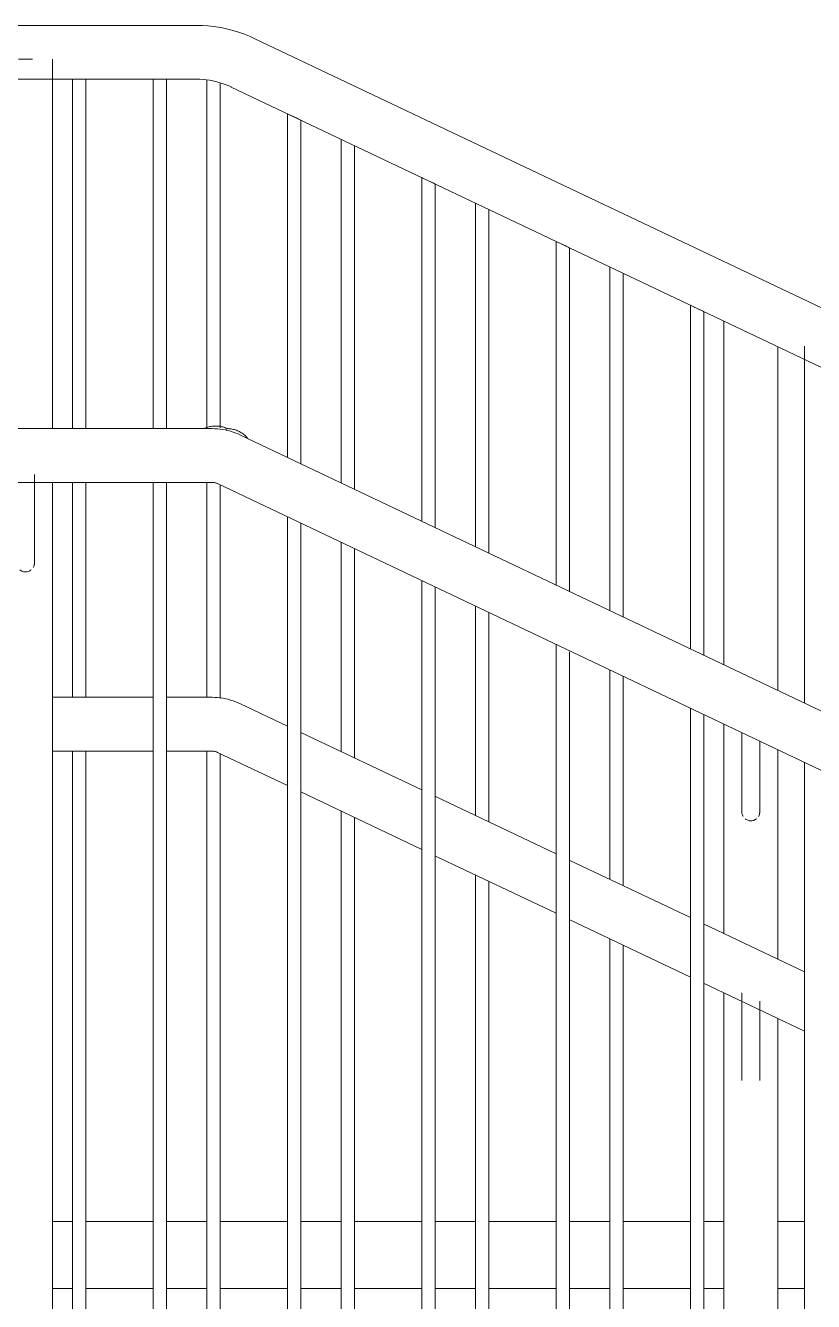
# Model space of a CAD drawing. Header units: millimetres. Extents: x -515342 to 330399, y -224905 to 507333.
# Drawn here: x 266960 to 267546, y 88272 to 89221 of the extents above; entities that cross this region are included whole.
import ezdxf

# ---------------------------------------------------------------- set-up
doc = ezdxf.new("R2010")
doc.units = ezdxf.units.MM
doc.layers.get('0').update_dxf_attribs({"lineweight": 0})
for name, color, linetype, lineweight in [('Витраж', 7, 'Continuous', 0), ('Ограждение', 7, 'Continuous', 0), ('Перекрытие', 7, 'Continuous', 0)]:
    doc.layers.add(name, color=color, linetype=linetype, lineweight=lineweight)

# ---------------------------------------------------------------- blocks, each defined once
blk = doc.blocks.new('Ограждение - АР_Ограждение_Балясина_D40 доп поручень 700_900-V179-О_АР_П_Разрез 2-2')
at = {"layer": 'Ограждение'}
for p, q in [((6120, 969.97), (6120, 714.1)), ((6160, 695.08), (6160, 950.97)), ((6120, 669.97), (6120, 514.09)), ((6133.33, 663.63), (6133.33, 634.75)), ((6146.67, 634.75), (6146.67, 657.3)), ((6160, 495.07), (6160, 650.97)), ((6120, 469.97), (6120, -145.75)), ((6133.33, 470.12), (6133.33, 434.75)), ((6146.67, 434.75), (6146.67, 463.79)), ((6160, -164.75), (6160, 450.97))]:
    blk.add_line(p, q, dxfattribs=at)
at = {"layer": 'Ограждение', "flags": 128}
for points in [[(6133.33, 634.75), (6133.33, 633.55), (6133.33, 632.35), (6133.33, 631.16), (6133.33, 629.97), (6133.33, 628.79), (6133.33, 627.62), (6133.33, 626.46), (6133.33, 625.31), (6133.33, 624.18), (6133.33, 623.07), (6133.33, 621.97), (6133.33, 620.9), (6133.33, 619.84), (6133.33, 618.81), (6133.33, 617.81), (6133.33, 616.83), (6133.33, 615.89), (6133.33, 614.97), (6133.33, 614.08), (6133.33, 613.23), (6133.33, 612.41), (6133.33, 611.63), (6133.33, 610.88), (6133.33, 610.17), (6133.33, 609.51), (6133.33, 608.88), (6133.33, 608.29), (6133.33, 607.75), (6133.33, 607.25), (6133.33, 606.79), (6133.33, 606.38), (6133.33, 606.01), (6133.33, 605.69), (6133.33, 605.41), (6133.33, 605.19), (6133.33, 605.01), (6133.33, 604.87), (6133.33, 604.79), (6133.33, 604.75)], [(6146.67, 604.75), (6146.67, 604.77), (6146.67, 604.85), (6146.67, 604.97), (6146.67, 605.13), (6146.67, 605.35), (6146.67, 605.61), (6146.67, 605.92), (6146.67, 606.27), (6146.67, 606.67), (6146.67, 607.12), (6146.67, 607.61), (6146.67, 608.14), (6146.67, 608.72), (6146.67, 609.33), (6146.67, 609.99), (6146.67, 610.69), (6146.67, 611.42), (6146.67, 612.2), (6146.67, 613), (6146.67, 613.85), (6146.67, 614.73), (6146.67, 615.64), (6146.67, 616.58), (6146.67, 617.54), (6146.67, 618.54), (6146.67, 619.56), (6146.67, 620.61), (6146.67, 621.68), (6146.67, 622.77), (6146.67, 623.88), (6146.67, 625.01), (6146.67, 626.15), (6146.67, 627.3), (6146.67, 628.47), (6146.67, 629.65), (6146.67, 630.84), (6146.67, 632.03), (6146.67, 633.23), (6146.67, 634.43), (6146.67, 634.75)], [(6133.33, 434.75), (6133.33, 433.55), (6133.33, 432.35), (6133.33, 431.16), (6133.33, 429.97), (6133.33, 428.79), (6133.33, 427.62), (6133.33, 426.46), (6133.33, 425.31), (6133.33, 424.18), (6133.33, 423.07), (6133.33, 421.97), (6133.33, 420.9), (6133.33, 419.84), (6133.33, 418.81), (6133.33, 417.81), (6133.33, 416.83), (6133.33, 415.89), (6133.33, 414.97), (6133.33, 414.08), (6133.33, 413.23), (6133.33, 412.41), (6133.33, 411.63), (6133.33, 410.88), (6133.33, 410.17), (6133.33, 409.51), (6133.33, 408.88), (6133.33, 408.29), (6133.33, 407.75), (6133.33, 407.25), (6133.33, 406.79), (6133.33, 406.38), (6133.33, 406.01), (6133.33, 405.69), (6133.33, 405.41), (6133.33, 405.19), (6133.33, 405.01), (6133.33, 404.87), (6133.33, 404.79), (6133.33, 404.75)], [(6146.67, 404.75), (6146.67, 404.77), (6146.67, 404.85), (6146.67, 404.97), (6146.67, 405.13), (6146.67, 405.35), (6146.67, 405.61), (6146.67, 405.92), (6146.67, 406.27), (6146.67, 406.67), (6146.67, 407.12), (6146.67, 407.61), (6146.67, 408.14), (6146.67, 408.72), (6146.67, 409.33), (6146.67, 409.99), (6146.67, 410.69), (6146.67, 411.42), (6146.67, 412.2), (6146.67, 413), (6146.67, 413.85), (6146.67, 414.73), (6146.67, 415.64), (6146.67, 416.58), (6146.67, 417.54), (6146.67, 418.54), (6146.67, 419.56), (6146.67, 420.61), (6146.67, 421.68), (6146.67, 422.77), (6146.67, 423.88), (6146.67, 425.01), (6146.67, 426.15), (6146.67, 427.3), (6146.67, 428.47), (6146.67, 429.65), (6146.67, 430.84), (6146.67, 432.03), (6146.67, 433.23), (6146.67, 434.43), (6146.67, 434.75)]]:
    blk.add_lwpolyline(points, dxfattribs=at)
at = {"layer": 'Ограждение'}
for points, knots in [([(6134.23, 601.41), (6134.04, 601.74), (6133.71, 602.45), (6133.44, 603.44), (6133.34, 604.3), (6133.33, 605.05), (6133.38, 605.54), (6133.41, 605.77)], [0.3333333, 0.3333333, 0.3333333, 0.3333333, 0.3888889, 0.4444444, 0.4791667, 0.5138889, 0.5486111, 0.5486111, 0.5486111, 0.5486111]), ([(6144.29, 599.65), (6144.22, 599.59), (6143.77, 599.22), (6142.42, 598.4), (6141.01, 598.1), (6140, 598.08)], [0.7777778, 0.7777778, 0.7777778, 0.7777778, 0.7916667, 0.8611111, 1, 1, 1, 1]), ([(6146.56, 605.92), (6146.61, 605.68), (6146.66, 605.2), (6146.67, 604.45), (6146.6, 603.72), (6146.4, 602.79), (6146.09, 602), (6145.81, 601.49), (6145.77, 601.4)], [0.4444444, 0.4444444, 0.4444444, 0.4444444, 0.4791667, 0.5138889, 0.5486111, 0.5833333, 0.6527778, 0.6666667, 0.6666667, 0.6666667, 0.6666667])]:
    blk.add_open_spline(points, degree=3, knots=knots, dxfattribs=at)
blk.add_open_spline([(6140, 598.08), (6139.19, 598.09), (6137.67, 598.36), (6136.3, 599.15), (6135.71, 599.65)], degree=3, dxfattribs=at)
blk = doc.blocks.new('Ограждение - АР_Ограждение_Балясина_10-V180-О_АР_П_Разрез 2-2')
at = {"layer": 'Ограждение'}
for p, q in [((6035, 1010.34), (6035, 754.51)), ((6035.13, 1010.28), (6035.13, 1010.28)), ((6045, 749.75), (6045, 1005.59)), ((6035, 710.34), (6035, 554.5)), ((6045, 549.75), (6045, 705.59)), ((6035, 510.34), (6035, -105.38)), ((6045, -110.12), (6045, 505.59))]:
    blk.add_line(p, q, dxfattribs=at)
blk = doc.blocks.new('Ограждение - АР_Ограждение_Балясина_10-V181-О_АР_П_Разрез 2-2')
at = {"layer": 'Ограждение'}
for p, q in [((5935, 1057.84), (5935, 802.05)), ((5935.13, 1057.78), (5935.13, 1057.78)), ((5945, 797.3), (5945, 1053.09)), ((5935, 757.84), (5935, 602.05)), ((5945, 597.29), (5945, 753.09)), ((5935, 557.84), (5935, -57.88)), ((5945, -62.62), (5945, 553.09))]:
    blk.add_line(p, q, dxfattribs=at)
blk = doc.blocks.new('Ограждение - АР_Ограждение_Балясина_10-V182-О_АР_П_Разрез 2-2')
at = {"layer": 'Ограждение'}
for p, q in [((5835, 1105.34), (5835, 849.59)), ((5835.13, 1105.28), (5835.13, 1105.28)), ((5845, 844.84), (5845, 1100.59)), ((5835, 805.34), (5835, 649.59)), ((5845, 644.84), (5845, 800.59)), ((5835, 605.34), (5835, -10.38)), ((5845, -15.12), (5845, 600.59))]:
    blk.add_line(p, q, dxfattribs=at)
blk = doc.blocks.new('Ограждение - АР_Ограждение_Балясина_10-V183-О_АР_П_Разрез 2-2')
at = {"layer": 'Ограждение'}
for p, q in [((5735, 1149.26), (5735, 890)), ((5745, 890.59), (5745, 1147.15)), ((5735, 850.01), (5735, 690)), ((5745, 689.21), (5745, 848.09)), ((5735, 650.01), (5735, 30)), ((5745, 30), (5745, 648.09))]:
    blk.add_line(p, q, dxfattribs=at)
blk = doc.blocks.new('Ограждение - АР_Ограждение_Балясина_10-V184-О_АР_П_Разрез 2-2')
at = {"layer": 'Ограждение'}
for p, q in [((5635, 1150), (5635, 890)), ((5645, 890), (5645, 1150)), ((5635, 850.2), (5635, 690)), ((5645, 690), (5645, 850.18)), ((5635, 650.2), (5635, 30)), ((5645, 30), (5645, 650.18))]:
    blk.add_line(p, q, dxfattribs=at)
blk = doc.blocks.new('Ограждение - Ограждение-9707695-О_АР_П_Разрез 2-2')
for name in ['Ограждение - АР_Ограждение_Балясина_10-V184-О_АР_П_Разрез 2-2', 'Ограждение - АР_Ограждение_Балясина_10-V183-О_АР_П_Разрез 2-2', 'Ограждение - АР_Ограждение_Балясина_10-V182-О_АР_П_Разрез 2-2', 'Ограждение - АР_Ограждение_Балясина_10-V181-О_АР_П_Разрез 2-2', 'Ограждение - АР_Ограждение_Балясина_10-V180-О_АР_П_Разрез 2-2', 'Ограждение - АР_Ограждение_Балясина_D40 доп поручень 700_900-V179-О_АР_П_Разрез 2-2']:
    blk.add_blockref(name, (0, 0))
blk = doc.blocks.new('Тип верхнего поручня - Верхний поручень_Внутренний_-9707698-О_АР_П_Разрез 2-2')
at = {"layer": 'Ограждение'}
blk.add_line((5740.29, 1148.6), (5741.72, 1148.28), dxfattribs=at)
at = {"layer": 'Ограждение', "flags": 128}
blk.add_lwpolyline([(5770.36, 1180.33), (5766.72, 1181.97), (5763.01, 1183.47), (5759.24, 1184.81), (5755.42, 1186.01), (5751.56, 1187.05), (5747.66, 1187.94), (5743.73, 1188.67), (5739.77, 1189.24), (5735.79, 1189.65), (5731.8, 1189.91), (5727.8, 1190)], dxfattribs=at)
blk = doc.blocks.new('Тип перил - Перила_Внутренний_-9707709-О_АР_П_Разрез 2-2')
at = {"layer": 'Ограждение'}
for p, q in [((5750, 888.7), (5748.83, 888.97)), ((5742.62, 849.21), (5742.99, 849.05))]:
    blk.add_line(p, q, dxfattribs=at)
at = {"layer": 'Ограждение', "flags": 128}
blk.add_lwpolyline([(5738.73, 850), (5739.13, 849.99), (5739.53, 849.97), (5739.93, 849.93), (5740.32, 849.87)], dxfattribs=at)
blk = doc.blocks.new('Тип перил - Перила_Внутренний_-9707720-О_АР_П_Разрез 2-2')
at = {"layer": 'Ограждение'}
for p, q in [((5695, 690), (5620, 690)), ((5738.73, 690), (5705, 690)), ((5795.13, 668.57), (5760.18, 685.16)), ((5895.13, 621.07), (5804.87, 663.93)), ((5620, 650), (5695, 650)), ((5705, 650), (5738.73, 650)), ((5743.02, 649.03), (5795.13, 624.28)), ((5804.87, 619.65), (5895.13, 576.78)), ((5995.13, 573.57), (5904.87, 616.43)), ((5904.87, 572.15), (5995.13, 529.28)), ((6095.13, 526.07), (6004.87, 568.93)), ((6004.87, 524.65), (6095.13, 481.78)), ((6180, 485.75), (6104.87, 521.43)), ((6104.87, 477.15), (6180, 441.47))]:
    blk.add_line(p, q, dxfattribs=at)
at = {"layer": 'Ограждение', "flags": 128}
for points in [[(5760.18, 685.16), (5758.36, 685.99), (5756.5, 686.73), (5754.62, 687.41), (5752.71, 688), (5750.78, 688.53), (5748.83, 688.97), (5746.86, 689.33), (5744.89, 689.62), (5742.9, 689.83), (5740.9, 689.95), (5738.9, 690), (5738.73, 690)], [(5738.73, 650), (5739.13, 649.99), (5739.53, 649.97), (5739.93, 649.93), (5740.32, 649.87), (5740.72, 649.8), (5741.11, 649.71), (5741.49, 649.61), (5741.87, 649.49), (5742.25, 649.36), (5742.62, 649.21), (5742.99, 649.05), (5743.02, 649.03)]]:
    blk.add_lwpolyline(points, dxfattribs=at)
blk = doc.blocks.new('Ограждение - АР_Ограждение_Ограничение_D40-V187-О_АР_П_Разрез 2-2')
at = {"layer": 'Ограждение'}
blk.add_line((5750, 889.59), (5750, 890), dxfattribs=at)
at = {"layer": 'Ограждение', "flags": 128}
blk.add_lwpolyline([(5750, 890), (5750.8, 889.98), (5751.6, 889.94), (5752.39, 889.86), (5753.19, 889.74), (5753.97, 889.6), (5754.75, 889.43), (5755.53, 889.22), (5756.29, 888.98), (5757.05, 888.72), (5757.79, 888.42), (5758.52, 888.1), (5759.24, 887.74), (5759.94, 887.36), (5760.62, 886.95), (5761.29, 886.51), (5761.94, 886.04), (5762.58, 885.55), (5763.19, 885.04), (5763.78, 884.5), (5764.35, 883.93), (5764.89, 883.35), (5765.41, 882.74)], dxfattribs=at)
blk = doc.blocks.new('Ограждение - АР_Ограждение_Ограничение_D40-V188-О_АР_П_Разрез 2-2')
at = {"layer": 'Ограждение'}
for p, q in [((5750, 890), (5749.82, 889.63)), ((5749.84, 889.67), (5750, 890))]:
    blk.add_line(p, q, dxfattribs=at)
at = {"layer": 'Ограждение', "flags": 128}
blk.add_lwpolyline([(5732.77, 889.97), (5733.5, 890.3), (5734.24, 890.6), (5734.99, 890.87), (5735.75, 891.11), (5736.52, 891.33), (5737.3, 891.51), (5738.09, 891.66), (5738.88, 891.77), (5739.67, 891.86), (5740.47, 891.91), (5741.27, 891.93), (5742.07, 891.92), (5742.87, 891.88), (5743.67, 891.81), (5744.46, 891.7), (5745.25, 891.56), (5746.03, 891.4), (5746.8, 891.2), (5747.57, 890.96), (5748.33, 890.7), (5749.07, 890.41), (5749.8, 890.09), (5750, 890)], dxfattribs=at)
blk = doc.blocks.new('Ограждение - АР_Ограждение_Балясина_D40_900-10028987-О_АР_П_Разрез 2-2')
at = {"layer": 'Ограждение'}
for p, q in [((5600, 1165), (5594.82, 1165)), ((5605.18, 1165), (5600, 1165)), ((5620, 1165), (5620, 890)), ((5606.67, 855.86), (5606.67, 820)), ((5620, 850), (5620, -10))]:
    blk.add_line(p, q, dxfattribs=at)
at = {"layer": 'Ограждение', "flags": 128}
blk.add_lwpolyline([(5606.67, 820), (5606.67, 818.8), (5606.67, 817.6), (5606.67, 816.41), (5606.67, 815.22), (5606.67, 814.04), (5606.67, 812.87), (5606.67, 811.71), (5606.67, 810.56), (5606.67, 809.43), (5606.67, 808.32), (5606.67, 807.22), (5606.67, 806.15), (5606.67, 805.09), (5606.67, 804.06), (5606.67, 803.06), (5606.67, 802.08), (5606.67, 801.14), (5606.67, 800.22), (5606.67, 799.33), (5606.67, 798.48), (5606.67, 797.66), (5606.67, 796.88), (5606.67, 796.13), (5606.67, 795.42), (5606.67, 794.76), (5606.67, 794.13), (5606.67, 793.54), (5606.67, 793), (5606.67, 792.5), (5606.67, 792.04), (5606.67, 791.63), (5606.67, 791.26), (5606.67, 790.94), (5606.67, 790.66), (5606.67, 790.44), (5606.67, 790.26), (5606.67, 790.12), (5606.67, 790.04), (5606.67, 790)], dxfattribs=at)
at = {"layer": 'Ограждение'}
for points, knots in [([(5605.77, 786.66), (5605.96, 786.99), (5606.29, 787.7), (5606.56, 788.69), (5606.66, 789.55), (5606.67, 790.3), (5606.62, 790.79), (5606.59, 791.02)], [0.3333333, 0.3333333, 0.3333333, 0.3333333, 0.3888889, 0.4444444, 0.4791667, 0.5138889, 0.5486111, 0.5486111, 0.5486111, 0.5486111]), ([(5595.71, 784.9), (5595.78, 784.84), (5596.23, 784.47), (5597.58, 783.65), (5598.99, 783.35), (5600, 783.33)], [0.7777778, 0.7777778, 0.7777778, 0.7777778, 0.7916667, 0.8611111, 1, 1, 1, 1])]:
    blk.add_open_spline(points, degree=3, knots=knots, dxfattribs=at)
blk.add_open_spline([(5600, 783.33), (5600.81, 783.34), (5602.33, 783.61), (5603.7, 784.4), (5604.29, 784.9)], degree=3, dxfattribs=at)
blk = doc.blocks.new('Ограждение - АР_Ограждение_Балясина_10-V191-О_АР_П_Разрез 2-2')
at = {"layer": 'Ограждение'}
for p, q in [((5695, 890), (5695, 1150)), ((5695, 1150), (5700, 1150)), ((5700, 1150), (5705, 1150)), ((5705, 1150), (5705, 890)), ((5695, 30), (5695, 850.1)), ((5705, 850.07), (5705, 30))]:
    blk.add_line(p, q, dxfattribs=at)
blk = doc.blocks.new('Ограждение - АР_Ограждение_Балясина_10-10240723-О_АР_П_Разрез 2-2')
at = {"layer": 'Ограждение'}
for p, q in [((5795, 868.61), (5795, 1124.34)), ((5805, 1119.59), (5805, 863.86)), ((5795, 8.62), (5795, 824.34)), ((5805, 819.59), (5805, 3.88))]:
    blk.add_line(p, q, dxfattribs=at)
at = {"layer": 'Ограждение', "flags": 128}
for points in [[(5795.13, 1124.28), (5796.09, 1123.82), (5797.83, 1123), (5800, 1121.97)], [(5800, 1121.97), (5802.17, 1120.94), (5803.91, 1120.11), (5804.87, 1119.65), (5805, 1119.59)]]:
    blk.add_lwpolyline(points, dxfattribs=at)
blk = doc.blocks.new('Ограждение - АР_Ограждение_Балясина_10-V192-О_АР_П_Разрез 2-2')
at = {"layer": 'Ограждение'}
for p, q in [((5895, 821.07), (5895, 1076.84)), ((5905, 1072.09), (5905, 816.31)), ((5895, -38.88), (5895, 776.84)), ((5905, 772.09), (5905, -43.62))]:
    blk.add_line(p, q, dxfattribs=at)
at = {"layer": 'Ограждение', "flags": 128}
for points in [[(5895.13, 1076.78), (5896.09, 1076.32), (5897.83, 1075.5), (5900, 1074.47)], [(5900, 1074.47), (5902.17, 1073.44), (5903.91, 1072.61), (5904.87, 1072.15), (5905, 1072.09)]]:
    blk.add_lwpolyline(points, dxfattribs=at)
blk = doc.blocks.new('Ограждение - АР_Ограждение_Балясина_10-V193-О_АР_П_Разрез 2-2')
at = {"layer": 'Ограждение'}
for p, q in [((5995, 773.53), (5995, 1029.34)), ((6005, 1024.59), (6005, 768.77)), ((5995, -86.38), (5995, 729.34)), ((6005, 723.95), (6005, -91.12))]:
    blk.add_line(p, q, dxfattribs=at)
at = {"layer": 'Ограждение', "flags": 128}
for points in [[(5995.13, 1029.28), (5996.09, 1028.82), (5997.83, 1028), (6000, 1026.97)], [(6000, 1026.97), (6002.17, 1025.94), (6003.91, 1025.11), (6004.87, 1024.65), (6005, 1024.59)]]:
    blk.add_lwpolyline(points, dxfattribs=at)
blk = doc.blocks.new('Ограждение - АР_Ограждение_Балясина_10-V194-О_АР_П_Разрез 2-2')
at = {"layer": 'Ограждение'}
for p, q in [((6095, 725.98), (6095, 981.84)), ((6105, 977.09), (6105, 721.23)), ((6095, -133.88), (6095, 681.84)), ((6105, 677.09), (6105, -138.62))]:
    blk.add_line(p, q, dxfattribs=at)
at = {"layer": 'Ограждение', "flags": 128}
for points in [[(6095.13, 981.78), (6096.09, 981.32), (6097.83, 980.5), (6100, 979.47)], [(6100, 979.47), (6102.17, 978.44), (6103.91, 977.61), (6104.87, 977.15), (6105, 977.09)]]:
    blk.add_lwpolyline(points, dxfattribs=at)
blk = doc.blocks.new('Ограждение - АР_Ограждение_Балясина_D40_900-10240718-О_АР_П_Разрез 2-2')
at = {"layer": 'Ограждение'}
for p, q in [((6180, 685.57), (6180, 951.25)), ((6180, -295), (6180, 641.47))]:
    blk.add_line(p, q, dxfattribs=at)
blk = doc.blocks.new('Ограждение - АР_Ограждение_Балясина_10-V210-О_АР_П_Разрез 2-2')
at = {"layer": 'Ограждение'}
for p, q in [((6095, 725.98), (6095, 981.84)), ((6095.13, 981.78), (6095.13, 981.78)), ((6105, 977.09), (6105, 721.23)), ((6095, -133.87), (6095, 681.84)), ((6105, 677.09), (6105, -138.62))]:
    blk.add_line(p, q, dxfattribs=at)
blk = doc.blocks.new('Ограждение - АР_Ограждение_Балясина_10-V211-О_АР_П_Разрез 2-2')
at = {"layer": 'Ограждение'}
for p, q in [((5995, 773.53), (5995, 1029.34)), ((5995.13, 1029.28), (5995.13, 1029.28)), ((6005, 1024.59), (6005, 768.77)), ((5995, -86.37), (5995, 729.34)), ((6005, 723.95), (6005, -91.12))]:
    blk.add_line(p, q, dxfattribs=at)
blk = doc.blocks.new('Ограждение - АР_Ограждение_Балясина_10-V212-О_АР_П_Разрез 2-2')
at = {"layer": 'Ограждение'}
for p, q in [((5895, 821.07), (5895, 1076.84)), ((5895.13, 1076.78), (5895.13, 1076.78)), ((5905, 1072.09), (5905, 816.31)), ((5895, -38.87), (5895, 776.84)), ((5905, 772.09), (5905, -43.62))]:
    blk.add_line(p, q, dxfattribs=at)
blk = doc.blocks.new('Ограждение - АР_Ограждение_Балясина_10-V213-О_АР_П_Разрез 2-2')
at = {"layer": 'Ограждение'}
for p, q in [((5795, 868.61), (5795, 1124.34)), ((5795.13, 1124.28), (5795.13, 1124.28)), ((5805, 1119.59), (5805, 863.86)), ((5795, 8.63), (5795, 824.34)), ((5805, 819.59), (5805, 3.88))]:
    blk.add_line(p, q, dxfattribs=at)
blk = doc.blocks.new('Ограждение - Ограждение-9707916-О_АР_П_Разрез 2-2')
for name in ['Ограждение - АР_Ограждение_Балясина_D40_900-10028987-О_АР_П_Разрез 2-2', 'Ограждение - АР_Ограждение_Балясина_10-V191-О_АР_П_Разрез 2-2', 'Ограждение - АР_Ограждение_Балясина_10-10240723-О_АР_П_Разрез 2-2', 'Ограждение - АР_Ограждение_Балясина_10-V213-О_АР_П_Разрез 2-2', 'Ограждение - АР_Ограждение_Балясина_10-V192-О_АР_П_Разрез 2-2', 'Ограждение - АР_Ограждение_Балясина_10-V212-О_АР_П_Разрез 2-2', 'Ограждение - АР_Ограждение_Балясина_10-V193-О_АР_П_Разрез 2-2', 'Ограждение - АР_Ограждение_Балясина_10-V211-О_АР_П_Разрез 2-2', 'Ограждение - АР_Ограждение_Балясина_10-V194-О_АР_П_Разрез 2-2', 'Ограждение - АР_Ограждение_Балясина_10-V210-О_АР_П_Разрез 2-2', 'Ограждение - АР_Ограждение_Балясина_D40_900-10240718-О_АР_П_Разрез 2-2']:
    blk.add_blockref(name, (0, 0))
blk = doc.blocks.new('Тип верхнего поручня - Верхний поручень_Внутренний_-9708042-О_АР_П_Разрез 2-2')
at = {"layer": 'Ограждение'}
for p, q in [((5727.46, 1190), (5570, 1190)), ((7530, 344.5), (5770.36, 1180.33)), ((5570, 1150), (5727.46, 1150)), ((5740.29, 1148.6), (5741.72, 1148.28)), ((5753.2, 1144.2), (7530, 300.22))]:
    blk.add_line(p, q, dxfattribs=at)
at = {"layer": 'Ограждение', "flags": 128}
for points in [[(5770.36, 1180.33), (5766.72, 1181.97), (5763.01, 1183.47), (5759.24, 1184.81), (5755.42, 1186.01), (5751.56, 1187.05), (5747.66, 1187.94), (5743.73, 1188.67), (5739.77, 1189.24), (5735.79, 1189.65), (5731.8, 1189.91), (5727.8, 1190), (5727.46, 1190)], [(5770.36, 1180.33), (5766.72, 1181.97), (5763.01, 1183.47), (5759.24, 1184.81), (5755.42, 1186.01), (5751.56, 1187.05), (5747.66, 1187.94), (5743.73, 1188.67), (5739.77, 1189.24), (5735.79, 1189.65), (5731.8, 1189.91), (5727.8, 1190)], [(5727.46, 1150), (5729.86, 1149.95), (5732.25, 1149.81), (5734.64, 1149.57), (5737.02, 1149.23), (5739.38, 1148.8), (5741.72, 1148.28), (5744.04, 1147.66), (5746.33, 1146.95), (5748.59, 1146.15), (5750.82, 1145.26), (5753.01, 1144.29), (5753.2, 1144.2)]]:
    blk.add_lwpolyline(points, dxfattribs=at)
blk = doc.blocks.new('Тип перил - АР_Ограждение_Ограничение_D40-V216-О_АР_П_Разрез 2-2')
at = {"layer": 'Ограждение'}
blk.add_line((5750, 889.59), (5750, 890), dxfattribs=at)
at = {"layer": 'Ограждение', "flags": 128}
blk.add_lwpolyline([(5750, 890), (5750.8, 889.98), (5751.6, 889.94), (5752.39, 889.86), (5753.19, 889.74), (5753.97, 889.6), (5754.75, 889.43), (5755.53, 889.22), (5756.29, 888.98), (5757.05, 888.72), (5757.79, 888.42), (5758.52, 888.1), (5759.24, 887.74), (5759.94, 887.36), (5760.62, 886.95), (5761.29, 886.51), (5761.94, 886.04), (5762.58, 885.55), (5763.19, 885.04), (5763.78, 884.5), (5764.35, 883.93), (5764.89, 883.35), (5765.41, 882.74)], dxfattribs=at)
blk = doc.blocks.new('Тип перил - АР_Ограждение_Ограничение_D40-V217-О_АР_П_Разрез 2-2')
at = {"layer": 'Ограждение'}
for p, q in [((5750, 890), (5749.82, 889.63)), ((5749.84, 889.67), (5750, 890))]:
    blk.add_line(p, q, dxfattribs=at)
at = {"layer": 'Ограждение', "flags": 128}
blk.add_lwpolyline([(5732.77, 889.97), (5733.5, 890.3), (5734.24, 890.6), (5734.99, 890.87), (5735.75, 891.11), (5736.52, 891.33), (5737.3, 891.51), (5738.09, 891.66), (5738.88, 891.77), (5739.67, 891.86), (5740.47, 891.91), (5741.27, 891.93), (5742.07, 891.92), (5742.87, 891.88), (5743.67, 891.81), (5744.46, 891.7), (5745.25, 891.56), (5746.03, 891.4), (5746.8, 891.2), (5747.57, 890.96), (5748.33, 890.7), (5749.07, 890.41), (5749.8, 890.09), (5750, 890)], dxfattribs=at)
blk = doc.blocks.new('Тип перил - Перила_Внутренний_-9708056-О_АР_П_Разрез 2-2')
at = {"layer": 'Ограждение'}
for p, q in [((5738.73, 890), (5430, 890)), ((7539.82, 39.84), (5760.18, 885.16)), ((5430, 850), (5738.73, 850)), ((5743.02, 849.03), (7522.66, 3.71))]:
    blk.add_line(p, q, dxfattribs=at)
at = {"layer": 'Ограждение', "flags": 128}
for points in [[(5760.18, 885.16), (5758.36, 885.99), (5756.5, 886.73), (5754.62, 887.41), (5752.71, 888), (5750.78, 888.53), (5748.83, 888.97), (5746.86, 889.33), (5744.89, 889.62), (5742.9, 889.83), (5740.9, 889.95), (5738.9, 890), (5738.73, 890)], [(5760.18, 885.16), (5758.36, 885.99), (5756.5, 886.73), (5754.62, 887.41), (5752.71, 888), (5750.78, 888.53), (5748.83, 888.97), (5746.86, 889.33), (5744.89, 889.62), (5742.9, 889.83), (5740.9, 889.95), (5738.9, 890)], [(5738.73, 850), (5739.13, 849.99), (5739.53, 849.97), (5739.93, 849.93), (5740.32, 849.87), (5740.72, 849.8), (5741.11, 849.71), (5741.49, 849.61), (5741.87, 849.49), (5742.25, 849.36), (5742.62, 849.21), (5742.99, 849.05)], [(5738.73, 850), (5739.13, 849.99), (5739.53, 849.97), (5739.93, 849.93), (5740.32, 849.87), (5740.72, 849.8), (5741.11, 849.71), (5741.49, 849.61), (5741.87, 849.49), (5742.25, 849.36), (5742.62, 849.21), (5742.99, 849.05), (5743.02, 849.03)]]:
    blk.add_lwpolyline(points, dxfattribs=at)
blk = doc.blocks.new('Прямоугольный импост - АР_Импост_50х100 _импост витража_-V245-О_АР_П_Разрез 2-2')
at = {"layer": 'Витраж'}
for p, q in [((5575, 250), (5575, 300)), ((5579.6, 300), (5575, 300)), ((5635, 300), (5620, 300)), ((5695.16, 300), (5644.84, 300)), ((5735, 300), (5705, 300)), ((5795.13, 300), (5744.84, 300)), ((5835.13, 300), (5804.87, 300)), ((5895.13, 300), (5844.87, 300)), ((5935.13, 300), (5904.87, 300)), ((5995.13, 300), (5944.87, 300)), ((6035.13, 300), (6004.87, 300)), ((6095.13, 300), (6044.87, 300)), ((6120, 300), (6104.87, 300)), ((6180, 300), (6160, 300)), ((6235.13, 300), (6220, 300)), ((6295.13, 300), (6244.87, 300)), ((6335.13, 300), (6304.87, 300)), ((6395.13, 300), (6344.87, 300)), ((6435.13, 300), (6404.87, 300)), ((6477.82, 300), (6444.87, 300)), ((6595.13, 300), (6571.05, 300)), ((6635.13, 300), (6604.87, 300)), ((6675, 300), (6644.87, 300)), ((6675, 300), (6675, 250.62))]:
    blk.add_line(p, q, dxfattribs=at)
blk = doc.blocks.new('Ограждение - АР_Ограждение_Ограничение_D40-V251-О_АР_П_Разрез 2-2')
at = {"layer": 'Ограждение', "flags": 128}
blk.add_lwpolyline([(5750.8, 889.98), (5751.6, 889.94), (5752.39, 889.86), (5753.19, 889.74), (5753.97, 889.6), (5754.75, 889.43), (5755.53, 889.22), (5756.29, 888.98), (5757.05, 888.72), (5757.79, 888.42), (5758.52, 888.1), (5759.24, 887.74), (5759.94, 887.36), (5760.62, 886.95), (5761.29, 886.51), (5761.94, 886.04), (5762.58, 885.55), (5763.19, 885.04), (5763.78, 884.5), (5764.35, 883.93), (5764.89, 883.35), (5765.41, 882.74)], dxfattribs=at)
blk = doc.blocks.new('Ограждение - АР_Ограждение_Ограничение_D40-V252-О_АР_П_Разрез 2-2')
at = {"layer": 'Ограждение'}
for p, q in [((5750, 890), (5749.84, 889.67)), ((5749.84, 889.67), (5750, 890))]:
    blk.add_line(p, q, dxfattribs=at)
at = {"layer": 'Ограждение', "flags": 128}
blk.add_lwpolyline([(5732.77, 889.97), (5733.5, 890.3), (5734.24, 890.6), (5734.99, 890.87), (5735.75, 891.11), (5736.52, 891.33), (5737.3, 891.51), (5738.09, 891.66), (5738.88, 891.77), (5739.67, 891.86), (5740.47, 891.91), (5741.27, 891.93), (5742.07, 891.92), (5742.87, 891.88), (5743.67, 891.81), (5744.46, 891.7), (5745.25, 891.56), (5746.03, 891.4), (5746.8, 891.2), (5747.57, 890.96), (5748.33, 890.7), (5749.07, 890.41), (5749.8, 890.09), (5750, 890)], dxfattribs=at)
blk = doc.blocks.new('Ограждение - АР_Ограждение_Балясина_10-V254-О_АР_П_Разрез 2-2')
at = {"layer": 'Ограждение'}
for p, q in [((5795, 868.61), (5795, 1124.34)), ((5795.13, 1124.28), (5795.13, 1124.28)), ((5805, 1119.59), (5805, 863.86)), ((5795, 8.62), (5795, 824.34)), ((5805, 819.59), (5805, 3.88))]:
    blk.add_line(p, q, dxfattribs=at)
blk = doc.blocks.new('Ограждение - АР_Ограждение_Балясина_10-V255-О_АР_П_Разрез 2-2')
at = {"layer": 'Ограждение'}
for p, q in [((5895, 821.07), (5895, 1076.84)), ((5895.13, 1076.78), (5895.13, 1076.78)), ((5905, 1072.09), (5905, 816.31)), ((5895, -38.87), (5895, 776.84)), ((5905, 772.09), (5905, -43.62))]:
    blk.add_line(p, q, dxfattribs=at)
blk = doc.blocks.new('Ограждение - АР_Ограждение_Балясина_10-V256-О_АР_П_Разрез 2-2')
at = {"layer": 'Ограждение'}
for p, q in [((5995, 773.53), (5995, 1029.34)), ((5995.13, 1029.28), (5995.13, 1029.28)), ((6005, 1024.59), (6005, 768.77)), ((5995, -86.37), (5995, 729.34)), ((6005, 723.95), (6005, -91.12))]:
    blk.add_line(p, q, dxfattribs=at)
blk = doc.blocks.new('Ограждение - АР_Ограждение_Балясина_10-V257-О_АР_П_Разрез 2-2')
at = {"layer": 'Ограждение'}
for p, q in [((6095, 725.98), (6095, 981.84)), ((6095.13, 981.78), (6095.13, 981.78)), ((6105, 977.09), (6105, 721.23)), ((6095, -133.88), (6095, 681.84)), ((6105, 677.09), (6105, -138.62))]:
    blk.add_line(p, q, dxfattribs=at)
blk = doc.blocks.new('Ограждение - АР_Ограждение_Балясина_10-V268-О_АР_П_Разрез 2-2')
at = {"layer": 'Ограждение'}
for p, q in [((6095, 725.98), (6095, 981.84)), ((6095.13, 981.78), (6095.13, 981.78)), ((6105, 977.09), (6105, 721.23)), ((6095, -133.88), (6095, 681.84)), ((6105, 677.09), (6105, -138.62))]:
    blk.add_line(p, q, dxfattribs=at)
blk = doc.blocks.new('Ограждение - АР_Ограждение_Балясина_10-V269-О_АР_П_Разрез 2-2')
at = {"layer": 'Ограждение'}
for p, q in [((5995, 773.53), (5995, 1029.34)), ((5995.13, 1029.28), (5995.13, 1029.28)), ((6005, 1024.59), (6005, 768.77)), ((5995, -86.37), (5995, 729.34)), ((6005, 723.95), (6005, -91.12))]:
    blk.add_line(p, q, dxfattribs=at)
blk = doc.blocks.new('Ограждение - АР_Ограждение_Балясина_10-V270-О_АР_П_Разрез 2-2')
at = {"layer": 'Ограждение'}
for p, q in [((5895, 821.07), (5895, 1076.84)), ((5895.13, 1076.78), (5895.13, 1076.78)), ((5905, 1072.09), (5905, 816.31)), ((5895, -38.87), (5895, 776.84)), ((5905, 772.09), (5905, -43.62))]:
    blk.add_line(p, q, dxfattribs=at)
blk = doc.blocks.new('Ограждение - АР_Ограждение_Балясина_10-V271-О_АР_П_Разрез 2-2')
at = {"layer": 'Ограждение'}
for p, q in [((5795, 868.61), (5795, 1124.34)), ((5795.13, 1124.28), (5795.13, 1124.28)), ((5805, 1119.59), (5805, 863.86)), ((5795, 8.62), (5795, 824.34)), ((5805, 819.59), (5805, 3.88))]:
    blk.add_line(p, q, dxfattribs=at)
blk = doc.blocks.new('Ограждение - Ограждение-10129586-О_АР_П_Разрез 2-2')
for name in ['Ограждение - АР_Ограждение_Балясина_10-V254-О_АР_П_Разрез 2-2', 'Ограждение - АР_Ограждение_Балясина_10-V271-О_АР_П_Разрез 2-2', 'Ограждение - АР_Ограждение_Балясина_10-V255-О_АР_П_Разрез 2-2', 'Ограждение - АР_Ограждение_Балясина_10-V270-О_АР_П_Разрез 2-2', 'Ограждение - АР_Ограждение_Балясина_10-V256-О_АР_П_Разрез 2-2', 'Ограждение - АР_Ограждение_Балясина_10-V269-О_АР_П_Разрез 2-2', 'Ограждение - АР_Ограждение_Балясина_10-V257-О_АР_П_Разрез 2-2', 'Ограждение - АР_Ограждение_Балясина_10-V268-О_АР_П_Разрез 2-2']:
    blk.add_blockref(name, (0, 0))
blk = doc.blocks.new('Тип верхнего поручня - Верхний поручень_Внутренний_-10129593-О_АР_П_Разрез 2-2')
at = {"layer": 'Ограждение'}
blk.add_line((5740.29, 1148.6), (5741.72, 1148.28), dxfattribs=at)
blk.add_line((5740.29, 1148.6), (5741.72, 1148.28), dxfattribs=at)
at = {"layer": 'Ограждение', "flags": 128}
blk.add_lwpolyline([(5770.36, 1180.33), (5766.72, 1181.97), (5763.01, 1183.47), (5759.24, 1184.81), (5755.42, 1186.01), (5751.56, 1187.05), (5747.66, 1187.94), (5743.73, 1188.67), (5739.77, 1189.24), (5735.79, 1189.65), (5731.8, 1189.91), (5727.8, 1190)], dxfattribs=at)
blk.add_lwpolyline([(5770.36, 1180.33), (5766.72, 1181.97), (5763.01, 1183.47), (5759.24, 1184.81), (5755.42, 1186.01), (5751.56, 1187.05), (5747.66, 1187.94), (5743.73, 1188.67), (5739.77, 1189.24), (5735.79, 1189.65), (5731.8, 1189.91), (5727.8, 1190)], dxfattribs=at)
blk = doc.blocks.new('Тип перил - АР_Ограждение_Ограничение_D40-V273-О_АР_П_Разрез 2-2')
at = {"layer": 'Ограждение', "flags": 128}
blk.add_lwpolyline([(5750.8, 889.98), (5751.6, 889.94), (5752.39, 889.86), (5753.19, 889.74), (5753.97, 889.6), (5754.75, 889.43), (5755.53, 889.22), (5756.29, 888.98), (5757.05, 888.72), (5757.79, 888.42), (5758.52, 888.1), (5759.24, 887.74), (5759.94, 887.36), (5760.62, 886.95), (5761.29, 886.51), (5761.94, 886.04), (5762.58, 885.55), (5763.19, 885.04), (5763.78, 884.5), (5764.35, 883.93), (5764.89, 883.35), (5765.41, 882.74)], dxfattribs=at)
blk = doc.blocks.new('Тип перил - АР_Ограждение_Ограничение_D40-V274-О_АР_П_Разрез 2-2')
at = {"layer": 'Ограждение'}
for p, q in [((5750, 890), (5749.84, 889.67)), ((5749.84, 889.67), (5750, 890))]:
    blk.add_line(p, q, dxfattribs=at)
at = {"layer": 'Ограждение', "flags": 128}
blk.add_lwpolyline([(5732.77, 889.97), (5733.5, 890.3), (5734.24, 890.6), (5734.99, 890.87), (5735.75, 891.11), (5736.52, 891.33), (5737.3, 891.51), (5738.09, 891.66), (5738.88, 891.77), (5739.67, 891.86), (5740.47, 891.91), (5741.27, 891.93), (5742.07, 891.92), (5742.87, 891.88), (5743.67, 891.81), (5744.46, 891.7), (5745.25, 891.56), (5746.03, 891.4), (5746.8, 891.2), (5747.57, 890.96), (5748.33, 890.7), (5749.07, 890.41), (5749.8, 890.09), (5750, 890)], dxfattribs=at)
blk = doc.blocks.new('Тип перил - Перила_Внутренний_-10129604-О_АР_П_Разрез 2-2')
at = {"layer": 'Ограждение'}
for p, q in [((5750, 888.7), (5748.83, 888.97)), ((5750, 888.7), (5748.83, 888.97)), ((5742.62, 849.21), (5742.99, 849.05)), ((5742.62, 849.21), (5742.99, 849.05))]:
    blk.add_line(p, q, dxfattribs=at)
at = {"layer": 'Ограждение', "flags": 128}
blk.add_lwpolyline([(5738.73, 850), (5739.13, 849.99), (5739.53, 849.97), (5739.93, 849.93), (5740.32, 849.87)], dxfattribs=at)
blk.add_lwpolyline([(5738.73, 850), (5739.13, 849.99), (5739.53, 849.97), (5739.93, 849.93), (5740.32, 849.87)], dxfattribs=at)
blk = doc.blocks.new('СД_Люблино_Фасады_rvt-2-О_АР_П_Разрез 2-2')
at = {"layer": 'Перекрытие'}
for p, q in [((5620, 250), (5635, 250)), ((5644.87, 250), (5695.13, 250)), ((5705, 250), (5735, 250)), ((5744.87, 250), (5795.33, 250)), ((5804.87, 250), (5835.35, 250)), ((5844.87, 250), (5895.13, 250)), ((5904.87, 250), (5935.13, 250)), ((5944.87, 250), (5995.13, 250)), ((6004.87, 250), (6035.13, 250)), ((6044.87, 250), (6095.13, 250)), ((6104.87, 250), (6120, 250)), ((6160, 250), (6180, 250))]:
    blk.add_line(p, q, dxfattribs=at)
at = {"layer": 'Витраж', "lineweight": 9}
blk.add_blockref('Прямоугольный импост - АР_Импост_50х100 _импост витража_-V245-О_АР_П_Разрез 2-2', (0, 0), dxfattribs=at)
at = {"layer": 'Ограждение', "lineweight": 9}
for name in ['Тип верхнего поручня - Верхний поручень_Внутренний_-9707698-О_АР_П_Разрез 2-2', 'Тип верхнего поручня - Верхний поручень_Внутренний_-9708042-О_АР_П_Разрез 2-2', 'Тип верхнего поручня - Верхний поручень_Внутренний_-10129593-О_АР_П_Разрез 2-2', 'Ограждение - Ограждение-9707695-О_АР_П_Разрез 2-2', 'Ограждение - Ограждение-9707916-О_АР_П_Разрез 2-2', 'Ограждение - Ограждение-10129586-О_АР_П_Разрез 2-2', 'Тип перил - Перила_Внутренний_-9707709-О_АР_П_Разрез 2-2', 'Тип перил - Перила_Внутренний_-9708056-О_АР_П_Разрез 2-2', 'Тип перил - Перила_Внутренний_-10129604-О_АР_П_Разрез 2-2', 'Ограждение - АР_Ограждение_Ограничение_D40-V188-О_АР_П_Разрез 2-2', 'Тип перил - АР_Ограждение_Ограничение_D40-V217-О_АР_П_Разрез 2-2', 'Ограждение - АР_Ограждение_Ограничение_D40-V252-О_АР_П_Разрез 2-2', 'Тип перил - АР_Ограждение_Ограничение_D40-V274-О_АР_П_Разрез 2-2', 'Ограждение - АР_Ограждение_Ограничение_D40-V187-О_АР_П_Разрез 2-2', 'Тип перил - АР_Ограждение_Ограничение_D40-V216-О_АР_П_Разрез 2-2', 'Ограждение - АР_Ограждение_Ограничение_D40-V251-О_АР_П_Разрез 2-2', 'Тип перил - АР_Ограждение_Ограничение_D40-V273-О_АР_П_Разрез 2-2', 'Тип перил - Перила_Внутренний_-9707720-О_АР_П_Разрез 2-2']:
    blk.add_blockref(name, (0, 0), dxfattribs=at)

msp = doc.modelspace()

# ---------------------------------------------------------------- block references
msp.add_blockref('СД_Люблино_Фасады_rvt-2-О_АР_П_Разрез 2-2', (261359.7107, 88031.3929))

doc.saveas('drawing.dxf')
